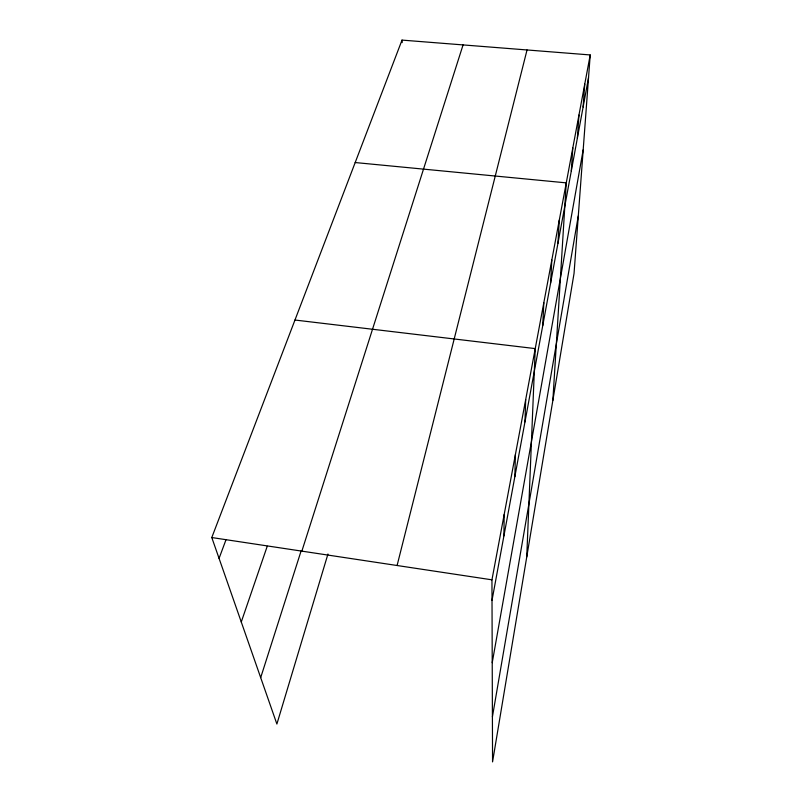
<?xml version="1.0" encoding="UTF-8"?>
<svg xmlns="http://www.w3.org/2000/svg" width="802" height="802" viewBox="0 0 802 802"><rect width="100%" height="100%" fill="white"/><g stroke="black" fill="none" stroke-linecap="round" stroke-linejoin="round"><path stroke-width="1.2" d="M503.917 535.886L504.167 514.563M514.864 476.619L515.375 454.684M524.959 421.932L525.691 399.546M526.744 556.959L535.235 348.609L294.966 320.028M542.733 325.672L543.816 302.745M550.603 283.096L551.816 260.028M557.951 243.297L559.275 220.169M552.869 400.348L566.262 182.866L355.186 162.545M571.295 170.996L572.808 147.889M577.38 138.074L578.954 115.037M583.114 107.037L584.748 84.11M590.212 54.947L574.042 273.432L492.558 761.9L491.947 579.826L590.212 54.947L402.013 40.1L211.788 537.541L276.89 724.036L327.958 554.012M492.408 716.898L578.292 215.878M492.227 662.683L583.194 149.753M492.017 600.337L588.518 77.744M397.09 565.51L527.034 49.965M260.69 677.63L301.141 550.834M301.863 551.134L463.065 44.912M241.272 621.991L267.236 546.252M219.066 558.382L225.994 539.776M211.788 537.541L491.947 579.826M402.013 40.1L402.183 42.596"/></g></svg>
